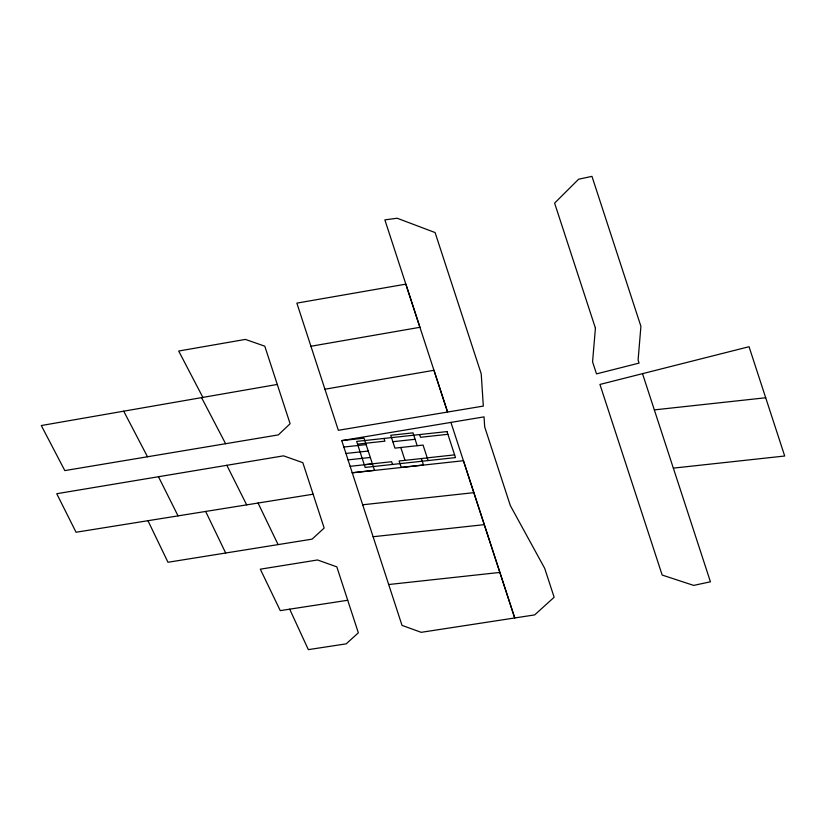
<?xml version="1.0" encoding="UTF-8"?>
<svg xmlns="http://www.w3.org/2000/svg" width="826" height="826" viewBox="0 0 826 826"><rect width="100%" height="100%" fill="white"/><g stroke="black" fill="none" stroke-linecap="round" stroke-linejoin="round"><path stroke-width="1.24" d="M310.948 346.259L419.907 327.303L405.845 284.144L296.854 303.121L338.33 430.294L483.313 406.082L481.228 373.837L435.095 232.56L397.161 218.24L384.864 219.871L447.589 412.06L433.97 370.275L324.938 389.232M277.299 384.441L41.3 425.535L64.82 470.593L278.321 434.899L290.112 423.728L264.774 346.166L245.394 339.414L178.684 351.029L202.876 397.399M341.727 440.619L484.046 416.872L484.686 426.897L510.313 505.543L544.685 568.34L554.143 597.26L534.659 614.905L421.177 632.324L402.014 625.375L341.757 440.609L364.018 438.183L374.508 470.324L352.237 472.74M313.116 494.206L76.054 532.243L56.736 493.721L283.514 455.838L302.832 462.663L324.164 528.072L312.083 539.151L167.977 562.269L147.957 520.7M289.689 609.165L280.272 610.641L260.314 569.186L317.535 559.976L336.822 566.863L358.35 632.83L346.177 643.846L308.335 649.639L289.689 609.165L347.715 600.265M654.368 409.882L765.702 397.76M357.544 444.14L384.906 441.156L384.018 438.43M447.899 434.311L420.527 437.284L419.639 434.559M343.853 447.031L366.114 444.615M392.825 441.704L415.096 439.287M345.949 453.464L368.21 451.037M348.045 459.886L370.306 457.47M364.256 464.697L391.617 461.724L392.515 464.449M427.238 457.852L454.61 454.868M350.141 466.318L372.402 463.892M427.269 457.924L399.123 460.991L401.219 467.413L423.48 464.986L421.384 458.564M352.268 472.823L463.448 460.722L514.732 617.972L450.913 422.375M673.366 468.125L784.7 456.014L749.048 346.714L599.934 384.441L662.173 575.061L693.675 585.407L710.432 581.793L642.514 373.662M362.676 504.789L473.856 492.657M373.094 536.735L484.263 524.655M388.685 584.529L499.864 572.428M201.565 397.647L225.622 443.727M123.704 411.183L147.503 456.778M226.83 465.286L246.664 504.851M158.468 476.716L178.034 515.878M258.042 503.024L278.094 544.613M205.653 511.428L225.674 553.007M428.126 460.578L423.067 445.069L394.931 448.136L390.729 435.281L413 432.855L417.192 445.71M400.806 447.496L404.998 460.35M595.422 328.159L592.562 361.84L596.506 373.879L639.087 363.099L638.095 360.043L640.914 326.342L591.963 176.361L578.603 179.232L554.607 203.113L595.422 328.159M447.011 431.585L356.656 441.414L365.144 467.423L455.498 457.594L447.011 431.585"/></g></svg>
